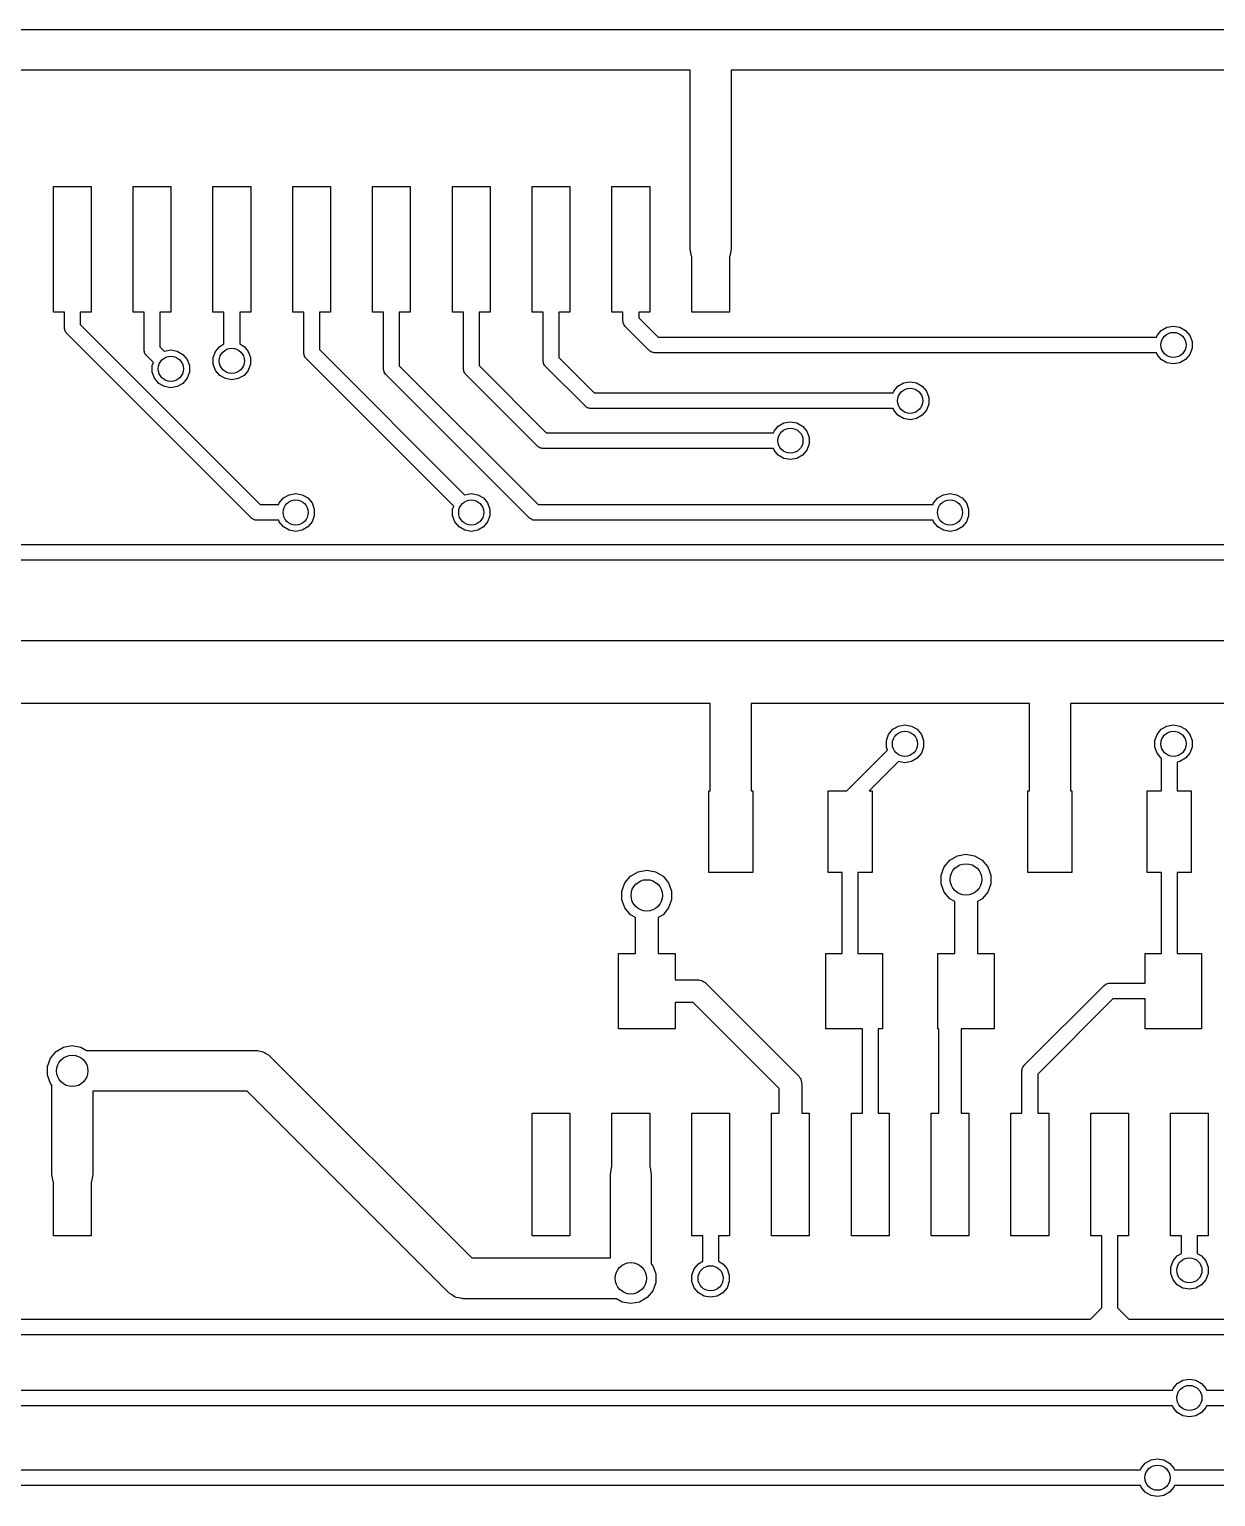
# Model space of a CAD drawing. Extents: x 25 to 125, y -125 to -25.
# Drawn here: x 81.23 to 100.11, y -73.45 to -50.09 of the extents above; entities that cross this region are included whole.
import ezdxf

# ---------------------------------------------------------------- set-up
doc = ezdxf.new("R2010")
doc.units = 0
doc.header["$MEASUREMENT"] = 0
doc.layers.add('BLACK', color=7, linetype='CONTINUOUS')

msp = doc.modelspace()

# ---------------------------------------------------------------- linework, layer by layer
at = {"layer": 'Black'}
for p, q in [((71.12, -50.094), (92.075, -50.094)), ((92.075, -50.094), (112.014, -50.094)), ((91.75, -50.744), (71.445, -50.744)), ((91.75, -53.595), (91.75, -50.744)), ((111.879, -50.744), (92.4, -50.744)), ((92.4, -50.744), (92.4, -53.595)), ((81.615, -54.595), (81.615, -52.595)), ((81.615, -52.595), (82.215, -52.595)), ((82.215, -52.595), (82.215, -54.595)), ((82.885, -54.595), (82.885, -52.595)), ((82.885, -52.595), (83.485, -52.595)), ((83.485, -52.595), (83.485, -54.595)), ((84.155, -54.595), (84.155, -52.595)), ((84.155, -52.595), (84.755, -52.595)), ((84.755, -52.595), (84.755, -54.595)), ((85.425, -54.595), (85.425, -52.595)), ((85.425, -52.595), (86.025, -52.595)), ((86.025, -52.595), (86.025, -54.595)), ((86.695, -54.595), (86.695, -52.595)), ((86.695, -52.595), (87.295, -52.595)), ((87.295, -52.595), (87.295, -54.595)), ((87.965, -54.595), (87.965, -52.595)), ((87.965, -52.595), (88.565, -52.595)), ((88.565, -52.595), (88.565, -54.595)), ((89.235, -54.595), (89.235, -52.595)), ((89.235, -52.595), (89.835, -52.595)), ((89.835, -52.595), (89.835, -54.595)), ((90.505, -54.595), (90.505, -52.595)), ((90.505, -52.595), (91.105, -52.595)), ((91.105, -52.595), (91.105, -54.595)), ((91.7696, -53.7062), (91.75, -53.595)), ((91.775, -53.7155), (91.7696, -53.7062)), ((91.775, -54.595), (91.775, -53.7155)), ((92.3804, -53.7062), (92.375, -53.7155)), ((92.375, -53.7155), (92.375, -54.595)), ((92.4, -53.595), (92.3804, -53.7062)), ((81.79, -54.595), (81.615, -54.595)), ((81.79, -54.845), (81.79, -54.595)), ((82.215, -54.595), (82.04, -54.595)), ((82.04, -54.595), (82.04, -54.7932)), ((83.06, -54.595), (82.885, -54.595)), ((83.06, -55.2), (83.06, -54.595)), ((83.485, -54.595), (83.31, -54.595)), ((83.31, -54.595), (83.31, -55.1482)), ((84.33, -54.595), (84.155, -54.595)), ((84.33, -55.1017), (84.33, -54.595)), ((84.755, -54.595), (84.58, -54.595)), ((84.58, -54.595), (84.58, -55.1017)), ((85.6, -54.595), (85.425, -54.595)), ((85.6, -55.245), (85.6, -54.595)), ((86.025, -54.595), (85.85, -54.595)), ((85.85, -54.595), (85.85, -55.1932)), ((86.87, -54.595), (86.695, -54.595)), ((86.87, -55.5004), (86.87, -54.595)), ((87.295, -54.595), (87.12, -54.595)), ((87.12, -54.595), (87.12, -55.4486)), ((88.14, -54.595), (87.965, -54.595)), ((88.14, -55.499), (88.14, -54.595)), ((88.565, -54.595), (88.39, -54.595)), ((88.39, -54.595), (88.39, -55.4472)), ((89.41, -54.595), (89.235, -54.595)), ((89.41, -55.372), (89.41, -54.595)), ((89.835, -54.595), (89.66, -54.595)), ((89.66, -54.595), (89.66, -55.3202)), ((90.68, -54.595), (90.505, -54.595)), ((90.68, -54.737), (90.68, -54.595)), ((91.105, -54.595), (90.93, -54.595)), ((90.93, -54.595), (90.93, -54.6852)), ((92.375, -54.595), (91.775, -54.595)), ((81.791, -54.8504), (81.79, -54.845)), ((81.7905, -54.8559), (81.791, -54.8504)), ((81.7947, -54.8717), (81.7905, -54.8559)), ((81.7975, -54.8878), (81.7947, -54.8717)), ((81.8003, -54.8925), (81.7975, -54.8878)), ((81.8017, -54.8978), (81.8003, -54.8925)), ((82.04, -54.7932), (84.9068, -57.66)), ((90.681, -54.7424), (90.68, -54.737)), ((90.6805, -54.7479), (90.681, -54.7424)), ((90.6847, -54.7637), (90.6805, -54.7479)), ((90.6875, -54.7798), (90.6847, -54.7637)), ((90.6903, -54.7845), (90.6875, -54.7798)), ((90.6917, -54.7898), (90.6903, -54.7845)), ((90.7011, -54.8032), (90.6917, -54.7898)), ((90.7092, -54.8173), (90.7011, -54.8032)), ((90.7135, -54.8209), (90.7092, -54.8173)), ((90.7166, -54.8254), (90.7135, -54.8209)), ((91.0976, -55.2064), (90.7166, -54.8254)), ((90.93, -54.6852), (91.2378, -54.993)), ((99.1802, -54.9674), (99.2474, -54.8873)), ((99.2474, -54.8873), (99.338, -54.835)), ((99.338, -54.835), (99.441, -54.8169)), ((99.441, -54.8169), (99.544, -54.835)), ((99.544, -54.835), (99.6346, -54.8873)), ((99.6346, -54.8873), (99.7018, -54.9674)), ((81.8111, -54.9112), (81.8017, -54.8978)), ((81.8192, -54.9253), (81.8111, -54.9112)), ((81.8235, -54.9289), (81.8192, -54.9253)), ((81.8266, -54.9334), (81.8235, -54.9289)), ((84.7666, -57.8734), (81.8266, -54.9334)), ((84.2614, -55.1413), (84.33, -55.1017)), ((84.58, -55.1017), (84.6486, -55.1413)), ((91.2378, -54.993), (99.1709, -54.993)), ((99.1709, -54.993), (99.1802, -54.9674)), ((99.7018, -54.9674), (99.7376, -55.0657)), ((99.7376, -55.0657), (99.7376, -55.1703)), ((83.061, -55.2054), (83.06, -55.2)), ((83.0605, -55.2109), (83.061, -55.2054)), ((83.0647, -55.2267), (83.0605, -55.2109)), ((83.0675, -55.2427), (83.0647, -55.2267)), ((83.0703, -55.2475), (83.0675, -55.2427)), ((83.0717, -55.2528), (83.0703, -55.2475)), ((83.0811, -55.2662), (83.0717, -55.2528)), ((83.0892, -55.2803), (83.0811, -55.2662)), ((83.0935, -55.2839), (83.0892, -55.2803)), ((83.0966, -55.2884), (83.0935, -55.2839)), ((83.2055, -55.3972), (83.0966, -55.2884)), ((83.31, -55.1482), (83.379, -55.2172)), ((83.379, -55.2172), (83.381, -55.216)), ((83.381, -55.216), (83.484, -55.1979)), ((83.484, -55.1979), (83.587, -55.216)), ((83.587, -55.216), (83.6776, -55.2683)), ((83.6776, -55.2683), (83.7448, -55.3484)), ((83.7448, -55.3484), (83.7806, -55.4467)), ((84.1584, -55.3197), (84.1942, -55.2214)), ((84.1584, -55.4243), (84.1584, -55.3197)), ((84.1942, -55.2214), (84.2614, -55.1413)), ((84.6486, -55.1413), (84.7158, -55.2214)), ((84.7158, -55.2214), (84.7516, -55.3197)), ((84.7516, -55.3197), (84.7516, -55.4243)), ((85.601, -55.2504), (85.6, -55.245)), ((85.6005, -55.2559), (85.601, -55.2504)), ((85.6047, -55.2717), (85.6005, -55.2559)), ((85.6075, -55.2878), (85.6047, -55.2717)), ((85.6103, -55.2925), (85.6075, -55.2878)), ((85.6117, -55.2978), (85.6103, -55.2925)), ((85.6211, -55.3112), (85.6117, -55.2978)), ((85.6292, -55.3253), (85.6211, -55.3112)), ((85.6335, -55.3289), (85.6292, -55.3253)), ((85.6366, -55.3334), (85.6335, -55.3289)), ((87.9864, -57.6832), (85.6366, -55.3334)), ((85.85, -55.1932), (88.16, -57.5032)), ((89.66, -55.3202), (90.2218, -55.882)), ((91.1021, -55.2095), (91.0976, -55.2064)), ((91.1057, -55.2138), (91.1021, -55.2095)), ((91.1198, -55.2219), (91.1057, -55.2138)), ((91.1332, -55.2313), (91.1198, -55.2219)), ((91.1385, -55.2327), (91.1332, -55.2313)), ((91.1432, -55.2355), (91.1385, -55.2327)), ((91.1593, -55.2383), (91.1432, -55.2355)), ((91.1751, -55.2425), (91.1593, -55.2383)), ((91.1806, -55.242), (91.1751, -55.2425)), ((91.186, -55.243), (91.1806, -55.242)), ((99.1709, -55.243), (91.186, -55.243)), ((99.1802, -55.2686), (99.1709, -55.243)), ((99.2474, -55.3487), (99.1802, -55.2686)), ((99.338, -55.401), (99.2474, -55.3487)), ((99.6346, -55.3487), (99.544, -55.401)), ((99.7018, -55.2686), (99.6346, -55.3487)), ((99.7376, -55.1703), (99.7018, -55.2686)), ((83.1874, -55.4467), (83.2055, -55.3972)), ((83.1874, -55.5513), (83.1874, -55.4467)), ((83.2232, -55.6496), (83.1874, -55.5513)), ((83.7806, -55.5513), (83.7448, -55.6496)), ((83.7806, -55.4467), (83.7806, -55.5513)), ((84.1942, -55.5226), (84.1584, -55.4243)), ((84.2614, -55.6027), (84.1942, -55.5226)), ((84.7158, -55.5226), (84.6486, -55.6027)), ((84.7516, -55.4243), (84.7158, -55.5226)), ((86.871, -55.5058), (86.87, -55.5004)), ((86.8705, -55.5113), (86.871, -55.5058)), ((86.8747, -55.5271), (86.8705, -55.5113)), ((86.8775, -55.5432), (86.8747, -55.5271)), ((86.8803, -55.5479), (86.8775, -55.5432)), ((86.8817, -55.5532), (86.8803, -55.5479)), ((86.8911, -55.5666), (86.8817, -55.5532)), ((86.8992, -55.5808), (86.8911, -55.5666)), ((86.9035, -55.5843), (86.8992, -55.5808)), ((86.9066, -55.5888), (86.9035, -55.5843)), ((89.1912, -57.8734), (86.9066, -55.5888)), ((87.12, -55.4486), (89.3314, -57.66)), ((88.141, -55.5044), (88.14, -55.499)), ((88.1405, -55.5099), (88.141, -55.5044)), ((88.1447, -55.5257), (88.1405, -55.5099)), ((88.1475, -55.5418), (88.1447, -55.5257)), ((88.1503, -55.5465), (88.1475, -55.5418)), ((88.1517, -55.5518), (88.1503, -55.5465)), ((88.1611, -55.5652), (88.1517, -55.5518)), ((88.1692, -55.5793), (88.1611, -55.5652)), ((88.1735, -55.5829), (88.1692, -55.5793)), ((88.1766, -55.5874), (88.1735, -55.5829)), ((89.3196, -56.7304), (88.1766, -55.5874)), ((88.39, -55.4472), (89.4598, -56.517)), ((89.411, -55.3774), (89.41, -55.372)), ((89.4105, -55.3829), (89.411, -55.3774)), ((89.4147, -55.3987), (89.4105, -55.3829)), ((89.4175, -55.4148), (89.4147, -55.3987)), ((89.4203, -55.4195), (89.4175, -55.4148)), ((89.4217, -55.4248), (89.4203, -55.4195)), ((89.4311, -55.4382), (89.4217, -55.4248)), ((89.4392, -55.4523), (89.4311, -55.4382)), ((89.4435, -55.4559), (89.4392, -55.4523)), ((89.4466, -55.4604), (89.4435, -55.4559)), ((90.0816, -56.0954), (89.4466, -55.4604)), ((99.441, -55.4191), (99.338, -55.401)), ((99.544, -55.401), (99.441, -55.4191)), ((83.2904, -55.7297), (83.2232, -55.6496)), ((83.381, -55.782), (83.2904, -55.7297)), ((83.484, -55.8001), (83.381, -55.782)), ((83.587, -55.782), (83.484, -55.8001)), ((83.6776, -55.7297), (83.587, -55.782)), ((83.7448, -55.6496), (83.6776, -55.7297)), ((84.352, -55.655), (84.2614, -55.6027)), ((84.455, -55.6731), (84.352, -55.655)), ((84.558, -55.655), (84.455, -55.6731)), ((84.6486, -55.6027), (84.558, -55.655)), ((94.9892, -55.8564), (95.0564, -55.7763)), ((95.0564, -55.7763), (95.147, -55.724)), ((95.147, -55.724), (95.25, -55.7059)), ((95.25, -55.7059), (95.353, -55.724)), ((95.353, -55.724), (95.4436, -55.7763)), ((95.4436, -55.7763), (95.5108, -55.8564)), ((90.2218, -55.882), (94.9799, -55.882)), ((94.9799, -55.882), (94.9892, -55.8564)), ((95.5108, -55.8564), (95.5466, -55.9547)), ((95.5466, -56.0593), (95.5108, -56.1576)), ((95.5466, -55.9547), (95.5466, -56.0593)), ((90.0861, -56.0985), (90.0816, -56.0954)), ((90.0897, -56.1028), (90.0861, -56.0985)), ((90.1038, -56.1109), (90.0897, -56.1028)), ((90.1172, -56.1203), (90.1038, -56.1109)), ((90.1225, -56.1217), (90.1172, -56.1203)), ((90.1272, -56.1245), (90.1225, -56.1217)), ((90.1433, -56.1273), (90.1272, -56.1245)), ((90.1591, -56.1315), (90.1433, -56.1273)), ((90.1646, -56.131), (90.1591, -56.1315)), ((90.17, -56.132), (90.1646, -56.131)), ((94.9799, -56.132), (90.17, -56.132)), ((94.9892, -56.1576), (94.9799, -56.132)), ((95.0564, -56.2377), (94.9892, -56.1576)), ((95.147, -56.29), (95.0564, -56.2377)), ((95.25, -56.3081), (95.147, -56.29)), ((95.353, -56.29), (95.25, -56.3081)), ((95.4436, -56.2377), (95.353, -56.29)), ((95.5108, -56.1576), (95.4436, -56.2377)), ((89.4598, -56.517), (93.0749, -56.517)), ((93.0749, -56.517), (93.0842, -56.4914)), ((93.0842, -56.4914), (93.1514, -56.4113)), ((93.1514, -56.4113), (93.242, -56.359)), ((93.242, -56.359), (93.345, -56.3409)), ((93.345, -56.3409), (93.448, -56.359)), ((93.448, -56.359), (93.5386, -56.4113)), ((93.5386, -56.4113), (93.6058, -56.4914)), ((93.6058, -56.4914), (93.6416, -56.5897)), ((89.3241, -56.7335), (89.3196, -56.7304)), ((89.3277, -56.7378), (89.3241, -56.7335)), ((89.3418, -56.7459), (89.3277, -56.7378)), ((89.3552, -56.7553), (89.3418, -56.7459)), ((89.3605, -56.7567), (89.3552, -56.7553)), ((89.3652, -56.7595), (89.3605, -56.7567)), ((89.3813, -56.7623), (89.3652, -56.7595)), ((89.3971, -56.7665), (89.3813, -56.7623)), ((93.6416, -56.6943), (93.6058, -56.7926)), ((93.6416, -56.5897), (93.6416, -56.6943)), ((89.4026, -56.766), (89.3971, -56.7665)), ((89.408, -56.767), (89.4026, -56.766)), ((93.0749, -56.767), (89.408, -56.767)), ((93.0842, -56.7926), (93.0749, -56.767)), ((93.1514, -56.8727), (93.0842, -56.7926)), ((93.242, -56.925), (93.1514, -56.8727)), ((93.345, -56.9431), (93.242, -56.925)), ((93.448, -56.925), (93.345, -56.9431)), ((93.5386, -56.8727), (93.448, -56.925)), ((93.6058, -56.7926), (93.5386, -56.8727)), ((84.9068, -57.66), (85.2009, -57.66)), ((85.2009, -57.66), (85.2102, -57.6344)), ((85.2102, -57.6344), (85.2774, -57.5543)), ((85.2774, -57.5543), (85.368, -57.502)), ((85.368, -57.502), (85.471, -57.4839)), ((85.471, -57.4839), (85.574, -57.502)), ((85.574, -57.502), (85.6646, -57.5543)), ((85.6646, -57.5543), (85.7318, -57.6344)), ((85.7318, -57.6344), (85.7676, -57.7327)), ((87.9684, -57.7327), (87.9864, -57.6832)), ((88.16, -57.5032), (88.162, -57.502)), ((88.162, -57.502), (88.265, -57.4839)), ((88.265, -57.4839), (88.368, -57.502)), ((88.368, -57.502), (88.4586, -57.5543)), ((88.4586, -57.5543), (88.5258, -57.6344)), ((88.5258, -57.6344), (88.5616, -57.7327)), ((89.3314, -57.66), (95.6149, -57.66)), ((95.6149, -57.66), (95.6242, -57.6344)), ((95.6242, -57.6344), (95.6914, -57.5543)), ((95.6914, -57.5543), (95.782, -57.502)), ((95.782, -57.502), (95.885, -57.4839)), ((95.885, -57.4839), (95.988, -57.502)), ((95.988, -57.502), (96.0786, -57.5543)), ((96.0786, -57.5543), (96.1458, -57.6344)), ((96.1458, -57.6344), (96.1816, -57.7327)), ((84.7711, -57.8765), (84.7666, -57.8734)), ((84.7747, -57.8808), (84.7711, -57.8765)), ((84.7888, -57.8889), (84.7747, -57.8808)), ((84.8022, -57.8983), (84.7888, -57.8889)), ((84.8075, -57.8997), (84.8022, -57.8983)), ((84.8122, -57.9025), (84.8075, -57.8997)), ((84.8283, -57.9053), (84.8122, -57.9025)), ((84.8441, -57.9095), (84.8283, -57.9053)), ((84.8496, -57.909), (84.8441, -57.9095)), ((84.855, -57.91), (84.8496, -57.909)), ((85.2009, -57.91), (84.855, -57.91)), ((85.2102, -57.9356), (85.2009, -57.91)), ((85.7676, -57.8373), (85.7318, -57.9356)), ((85.7676, -57.7327), (85.7676, -57.8373)), ((87.9684, -57.8373), (87.9684, -57.7327)), ((88.0042, -57.9356), (87.9684, -57.8373)), ((88.5616, -57.8373), (88.5258, -57.9356)), ((88.5616, -57.7327), (88.5616, -57.8373)), ((89.1957, -57.8765), (89.1912, -57.8734)), ((89.1992, -57.8808), (89.1957, -57.8765)), ((89.2134, -57.8889), (89.1992, -57.8808)), ((89.2268, -57.8983), (89.2134, -57.8889)), ((89.2321, -57.8997), (89.2268, -57.8983)), ((89.2368, -57.9025), (89.2321, -57.8997)), ((89.2529, -57.9053), (89.2368, -57.9025)), ((89.2687, -57.9095), (89.2529, -57.9053)), ((89.2742, -57.909), (89.2687, -57.9095)), ((89.2796, -57.91), (89.2742, -57.909)), ((95.6149, -57.91), (89.2796, -57.91)), ((95.6242, -57.9356), (95.6149, -57.91)), ((96.1816, -57.8373), (96.1458, -57.9356)), ((96.1816, -57.7327), (96.1816, -57.8373)), ((85.2774, -58.0157), (85.2102, -57.9356)), ((85.368, -58.068), (85.2774, -58.0157)), ((85.471, -58.0861), (85.368, -58.068)), ((85.574, -58.068), (85.471, -58.0861)), ((85.6646, -58.0157), (85.574, -58.068)), ((85.7318, -57.9356), (85.6646, -58.0157)), ((88.0714, -58.0157), (88.0042, -57.9356)), ((88.162, -58.068), (88.0714, -58.0157)), ((88.265, -58.0861), (88.162, -58.068)), ((88.368, -58.068), (88.265, -58.0861)), ((88.4586, -58.0157), (88.368, -58.068)), ((88.5258, -57.9356), (88.4586, -58.0157)), ((95.6914, -58.0157), (95.6242, -57.9356)), ((95.782, -58.068), (95.6914, -58.0157)), ((95.885, -58.0861), (95.782, -58.068)), ((95.988, -58.068), (95.885, -58.0861)), ((96.0786, -58.0157), (95.988, -58.068)), ((96.1458, -57.9356), (96.0786, -58.0157)), ((34.544, -58.295), (108.569, -58.295)), ((108.569, -58.545), (34.5958, -58.545)), ((78.359, -59.825), (92.329, -59.825)), ((92.329, -59.825), (97.409, -59.825)), ((97.409, -59.825), (111.252, -59.825)), ((92.07, -60.825), (78.75, -60.825)), ((92.07, -62.215), (92.07, -60.825)), ((97.15, -60.825), (92.72, -60.825)), ((92.72, -60.825), (92.72, -62.215)), ((97.15, -62.215), (97.15, -60.825)), ((111.12, -60.825), (97.8, -60.825)), ((97.8, -60.825), (97.8, -62.215)), ((94.9744, -61.2373), (95.065, -61.185)), ((95.065, -61.185), (95.168, -61.1669)), ((95.168, -61.1669), (95.271, -61.185)), ((95.271, -61.185), (95.3616, -61.2373)), ((99.2474, -61.2373), (99.338, -61.185)), ((99.338, -61.185), (99.441, -61.1669)), ((99.441, -61.1669), (99.544, -61.185)), ((99.544, -61.185), (99.6346, -61.2373)), ((94.8714, -61.4157), (94.9072, -61.3174)), ((94.8714, -61.5203), (94.8714, -61.4157)), ((94.9072, -61.3174), (94.9744, -61.2373)), ((95.3616, -61.2373), (95.4288, -61.3174)), ((95.4288, -61.3174), (95.4646, -61.4157)), ((95.4646, -61.4157), (95.4646, -61.5203)), ((99.1444, -61.4157), (99.1802, -61.3174)), ((99.1444, -61.5203), (99.1444, -61.4157)), ((99.1802, -61.3174), (99.2474, -61.2373)), ((99.6346, -61.2373), (99.7018, -61.3174)), ((99.7018, -61.3174), (99.7376, -61.4157)), ((99.7376, -61.4157), (99.7376, -61.5203)), ((94.2442, -62.215), (94.8894, -61.5698)), ((94.8894, -61.5698), (94.8714, -61.5203)), ((95.4288, -61.6186), (95.3616, -61.6987)), ((95.4646, -61.5203), (95.4288, -61.6186)), ((99.1802, -61.6186), (99.1444, -61.5203)), ((99.2474, -61.6987), (99.1802, -61.6186)), ((99.7018, -61.6186), (99.6346, -61.6987)), ((99.7376, -61.5203), (99.7018, -61.6186)), ((95.063, -61.7498), (94.5978, -62.215)), ((95.065, -61.751), (95.063, -61.7498)), ((95.168, -61.7691), (95.065, -61.751)), ((95.271, -61.751), (95.168, -61.7691)), ((95.3616, -61.6987), (95.271, -61.751)), ((99.25, -61.7002), (99.2474, -61.6987)), ((99.25, -62.215), (99.25, -61.7002)), ((99.544, -61.751), (99.5, -61.7587)), ((99.5, -61.7587), (99.5, -62.215)), ((99.6346, -61.6987), (99.544, -61.751)), ((92.045, -63.515), (92.045, -62.215)), ((92.045, -62.215), (92.07, -62.215)), ((92.72, -62.215), (92.745, -62.215)), ((92.745, -62.215), (92.745, -63.515)), ((93.945, -63.515), (93.945, -62.215)), ((93.945, -62.215), (94.2442, -62.215)), ((94.5978, -62.215), (94.645, -62.215)), ((94.645, -62.215), (94.645, -63.515)), ((97.125, -63.515), (97.125, -62.215)), ((97.125, -62.215), (97.15, -62.215)), ((97.8, -62.215), (97.825, -62.215)), ((97.825, -62.215), (97.825, -63.515)), ((99.025, -63.515), (99.025, -62.215)), ((99.025, -62.215), (99.25, -62.215)), ((99.5, -62.215), (99.725, -62.215)), ((99.725, -62.215), (99.725, -63.515)), ((95.8809, -63.3194), (96.0017, -63.2497)), ((96.0017, -63.2497), (96.139, -63.2255)), ((96.139, -63.2255), (96.2763, -63.2497)), ((96.2763, -63.2497), (96.3971, -63.3194)), ((90.8009, -63.5734), (90.9217, -63.5037)), ((90.9217, -63.5037), (91.059, -63.4795)), ((91.059, -63.4795), (91.1963, -63.5037)), ((91.1963, -63.5037), (91.3171, -63.5734)), ((92.745, -63.515), (92.045, -63.515)), ((94.17, -63.515), (93.945, -63.515)), ((94.17, -64.805), (94.17, -63.515)), ((94.645, -63.515), (94.42, -63.515)), ((94.42, -63.515), (94.42, -64.805)), ((95.7436, -63.5573), (95.7913, -63.4262)), ((95.7913, -63.4262), (95.8809, -63.3194)), ((96.3971, -63.3194), (96.4867, -63.4262)), ((96.4867, -63.4262), (96.5344, -63.5573)), ((97.825, -63.515), (97.125, -63.515)), ((99.25, -63.515), (99.025, -63.515)), ((99.25, -64.805), (99.25, -63.515)), ((99.725, -63.515), (99.5, -63.515)), ((99.5, -63.515), (99.5, -64.805)), ((90.6636, -63.8113), (90.7113, -63.6802)), ((90.7113, -63.6802), (90.8009, -63.5734)), ((91.3171, -63.5734), (91.4067, -63.6802)), ((91.4067, -63.6802), (91.4544, -63.8113)), ((95.7436, -63.6967), (95.7436, -63.5573)), ((95.7913, -63.8278), (95.7436, -63.6967)), ((96.5344, -63.6967), (96.4867, -63.8278)), ((96.5344, -63.5573), (96.5344, -63.6967)), ((90.6636, -63.9507), (90.6636, -63.8113)), ((90.7113, -64.0818), (90.6636, -63.9507)), ((91.4544, -63.9507), (91.4067, -64.0818)), ((91.4544, -63.8113), (91.4544, -63.9507)), ((95.8809, -63.9346), (95.7913, -63.8278)), ((95.96, -63.9803), (95.8809, -63.9346)), ((95.96, -64.805), (95.96, -63.9803)), ((96.3971, -63.9346), (96.32, -63.9791)), ((96.32, -63.9791), (96.32, -64.805)), ((96.4867, -63.8278), (96.3971, -63.9346)), ((90.8009, -64.1886), (90.7113, -64.0818)), ((90.88, -64.2343), (90.8009, -64.1886)), ((90.88, -64.805), (90.88, -64.2343)), ((91.3171, -64.1886), (91.24, -64.2331)), ((91.24, -64.2331), (91.24, -64.805)), ((91.4067, -64.0818), (91.3171, -64.1886)), ((90.61, -66.005), (90.61, -64.805)), ((90.61, -64.805), (90.88, -64.805)), ((91.24, -64.805), (91.51, -64.805)), ((91.51, -64.805), (91.51, -65.225)), ((93.91, -66.005), (93.91, -64.805)), ((93.91, -64.805), (94.17, -64.805)), ((94.42, -64.805), (94.81, -64.805)), ((94.81, -64.805), (94.81, -66.005)), ((95.69, -66.005), (95.69, -64.805)), ((95.69, -64.805), (95.96, -64.805)), ((96.32, -64.805), (96.59, -64.805)), ((96.59, -64.805), (96.59, -66.005)), ((98.99, -65.28), (98.99, -64.805)), ((98.99, -64.805), (99.25, -64.805)), ((99.5, -64.805), (99.89, -64.805)), ((99.89, -64.805), (99.89, -66.005)), ((91.51, -65.225), (91.87, -65.225)), ((91.87, -65.225), (91.8778, -65.2264)), ((91.8778, -65.2264), (91.8857, -65.2257)), ((91.8857, -65.2257), (91.9084, -65.2318)), ((91.9084, -65.2318), (91.9316, -65.2359)), ((91.9316, -65.2359), (91.9384, -65.2398)), ((91.9384, -65.2398), (91.9461, -65.2419)), ((91.9461, -65.2419), (91.9653, -65.2554)), ((91.9653, -65.2554), (91.9857, -65.2671)), ((91.9857, -65.2671), (91.9908, -65.2732)), ((91.9908, -65.2732), (91.9973, -65.2777)), ((91.9973, -65.2777), (93.4723, -66.7527)), ((97.0666, -66.5866), (98.3366, -65.3166)), ((98.3366, -65.3166), (98.3411, -65.3135)), ((98.3411, -65.3135), (98.3447, -65.3092)), ((98.3447, -65.3092), (98.3588, -65.3011)), ((98.3588, -65.3011), (98.3722, -65.2917)), ((98.3722, -65.2917), (98.3775, -65.2903)), ((98.3775, -65.2903), (98.3822, -65.2875)), ((98.3822, -65.2875), (98.3983, -65.2847)), ((98.3983, -65.2847), (98.4141, -65.2805)), ((98.4141, -65.2805), (98.4196, -65.281)), ((98.4196, -65.281), (98.425, -65.28)), ((98.425, -65.28), (98.99, -65.28)), ((91.7954, -65.585), (91.51, -65.585)), ((91.51, -65.585), (91.51, -66.005)), ((93.165, -66.9546), (91.7954, -65.585)), ((98.4768, -65.53), (97.28, -66.7268)), ((98.99, -65.53), (98.4768, -65.53)), ((98.99, -66.005), (98.99, -65.53)), ((91.51, -66.005), (90.61, -66.005)), ((94.49, -66.005), (93.91, -66.005)), ((94.49, -67.35), (94.49, -66.005)), ((94.81, -66.005), (94.74, -66.005)), ((94.74, -66.005), (94.74, -67.35)), ((95.705, -66.005), (95.69, -66.005)), ((95.705, -67.35), (95.705, -66.005)), ((96.59, -66.005), (96.065, -66.005)), ((96.065, -66.005), (96.065, -67.35)), ((99.89, -66.005), (98.99, -66.005)), ((81.6569, -66.3674), (81.7777, -66.2977)), ((81.7777, -66.2977), (81.915, -66.2735)), ((81.915, -66.2735), (82.0523, -66.2977)), ((82.0523, -66.2977), (82.1429, -66.35)), ((81.5196, -66.6053), (81.5673, -66.4742)), ((81.5673, -66.4742), (81.6569, -66.3674)), ((82.1429, -66.35), (84.836, -66.35)), ((84.836, -66.35), (84.8501, -66.3525)), ((84.8501, -66.3525), (84.8643, -66.3512)), ((84.8643, -66.3512), (84.9053, -66.3622)), ((84.9053, -66.3622), (84.9472, -66.3696)), ((84.9472, -66.3696), (84.9595, -66.3767)), ((84.9595, -66.3767), (84.9734, -66.3804)), ((84.9734, -66.3804), (85.0081, -66.4048)), ((85.0081, -66.4048), (85.0449, -66.426)), ((85.0449, -66.426), (85.0541, -66.437)), ((85.0541, -66.437), (85.0658, -66.4452)), ((85.0658, -66.4452), (88.2726, -69.652)), ((81.5196, -66.7447), (81.5196, -66.6053)), ((81.5673, -66.8758), (81.5196, -66.7447)), ((93.4723, -66.7527), (93.4768, -66.7592)), ((93.4768, -66.7592), (93.4829, -66.7643)), ((93.4829, -66.7643), (93.4946, -66.7847)), ((93.4946, -66.7847), (93.5081, -66.8039)), ((93.5081, -66.8039), (93.5102, -66.8116)), ((97.03, -66.675), (97.031, -66.6696)), ((97.03, -67.35), (97.03, -66.675)), ((97.0305, -66.6641), (97.0347, -66.6483)), ((97.031, -66.6696), (97.0305, -66.6641)), ((97.0347, -66.6483), (97.0375, -66.6322)), ((97.0375, -66.6322), (97.0403, -66.6275)), ((97.0403, -66.6275), (97.0417, -66.6222)), ((97.0417, -66.6222), (97.0511, -66.6088)), ((97.0511, -66.6088), (97.0592, -66.5947)), ((97.0592, -66.5947), (97.0635, -66.5911)), ((97.0635, -66.5911), (97.0666, -66.5866)), ((97.28, -66.7268), (97.28, -67.35)), ((81.59, -66.9029), (81.5673, -66.8758)), ((81.59, -68.325), (81.59, -66.9029)), ((84.7014, -67), (82.24, -67)), ((82.24, -67), (82.24, -68.325)), ((87.9082, -70.2068), (84.7014, -67)), ((93.165, -67.35), (93.165, -66.9546)), ((93.5102, -66.8116), (93.5141, -66.8184)), ((93.5141, -66.8184), (93.5182, -66.8416)), ((93.5182, -66.8416), (93.5243, -66.8643)), ((93.5243, -66.8643), (93.5236, -66.8722)), ((93.5236, -66.8722), (93.525, -66.88)), ((93.525, -66.88), (93.525, -67.35)), ((89.235, -69.3), (89.235, -67.35)), ((89.235, -67.35), (89.835, -67.35)), ((89.835, -67.35), (89.835, -69.3)), ((90.505, -68.2045), (90.505, -67.35)), ((90.505, -67.35), (91.105, -67.35)), ((91.105, -67.35), (91.105, -68.2045)), ((91.775, -69.3), (91.775, -67.35)), ((91.775, -67.35), (92.375, -67.35)), ((92.375, -67.35), (92.375, -69.3)), ((93.045, -69.3), (93.045, -67.35)), ((93.045, -67.35), (93.165, -67.35)), ((93.525, -67.35), (93.645, -67.35)), ((93.645, -67.35), (93.645, -69.3)), ((94.315, -69.3), (94.315, -67.35)), ((94.315, -67.35), (94.49, -67.35)), ((94.74, -67.35), (94.915, -67.35)), ((94.915, -67.35), (94.915, -69.3)), ((95.585, -69.3), (95.585, -67.35)), ((95.585, -67.35), (95.705, -67.35)), ((96.065, -67.35), (96.185, -67.35)), ((96.185, -67.35), (96.185, -69.3)), ((96.855, -69.3), (96.855, -67.35)), ((96.855, -67.35), (97.03, -67.35)), ((97.28, -67.35), (97.455, -67.35)), ((97.455, -67.35), (97.455, -69.3)), ((98.125, -69.3), (98.125, -67.35)), ((98.125, -67.35), (98.725, -67.35)), ((98.725, -67.35), (98.725, -69.3)), ((99.395, -69.3), (99.395, -67.35)), ((99.395, -67.35), (99.995, -67.35)), ((99.995, -67.35), (99.995, -69.3)), ((90.4996, -68.2138), (90.505, -68.2045)), ((91.105, -68.2045), (91.1104, -68.2138)), ((81.6096, -68.4362), (81.59, -68.325)), ((81.615, -68.4455), (81.6096, -68.4362)), ((82.2204, -68.4362), (82.215, -68.4455)), ((82.24, -68.325), (82.2204, -68.4362)), ((90.48, -68.325), (90.4996, -68.2138)), ((90.48, -69.652), (90.48, -68.325)), ((91.1104, -68.2138), (91.13, -68.325)), ((91.13, -68.325), (91.13, -69.7491)), ((81.615, -69.3), (81.615, -68.4455)), ((82.215, -68.4455), (82.215, -69.3)), ((82.215, -69.3), (81.615, -69.3)), ((89.835, -69.3), (89.235, -69.3)), ((91.95, -69.3), (91.775, -69.3)), ((91.95, -69.7067), (91.95, -69.3)), ((92.375, -69.3), (92.2, -69.3)), ((92.2, -69.3), (92.2, -69.7067)), ((93.645, -69.3), (93.045, -69.3)), ((94.915, -69.3), (94.315, -69.3)), ((96.185, -69.3), (95.585, -69.3)), ((97.455, -69.3), (96.855, -69.3)), ((98.3, -69.3), (98.125, -69.3)), ((98.3, -70.4462), (98.3, -69.3)), ((98.725, -69.3), (98.55, -69.3)), ((98.55, -69.3), (98.55, -70.4462)), ((99.57, -69.3), (99.395, -69.3)), ((99.57, -69.5797), (99.57, -69.3)), ((99.995, -69.3), (99.82, -69.3)), ((99.82, -69.3), (99.82, -69.5797)), ((99.5014, -69.6193), (99.57, -69.5797)), ((99.82, -69.5797), (99.8886, -69.6193)), ((88.2726, -69.652), (90.48, -69.652)), ((91.13, -69.7491), (91.1527, -69.7762)), ((91.1527, -69.7762), (91.2004, -69.9073)), ((91.7784, -69.9247), (91.8142, -69.8264)), ((91.8142, -69.8264), (91.8814, -69.7463)), ((91.8814, -69.7463), (91.95, -69.7067)), ((92.2, -69.7067), (92.2686, -69.7463)), ((92.2686, -69.7463), (92.3358, -69.8264)), ((92.3358, -69.8264), (92.3716, -69.9247)), ((99.3984, -69.7977), (99.4342, -69.6994)), ((99.3984, -69.9023), (99.3984, -69.7977)), ((99.4342, -69.6994), (99.5014, -69.6193)), ((99.8886, -69.6193), (99.9558, -69.6994)), ((99.9558, -69.6994), (99.9916, -69.7977)), ((99.9916, -69.7977), (99.9916, -69.9023)), ((91.2004, -70.0467), (91.1527, -70.1778)), ((91.2004, -69.9073), (91.2004, -70.0467)), ((91.7784, -70.0293), (91.7784, -69.9247)), ((91.8142, -70.1276), (91.7784, -70.0293)), ((92.3716, -70.0293), (92.3358, -70.1276)), ((92.3716, -69.9247), (92.3716, -70.0293)), ((99.4342, -70.0006), (99.3984, -69.9023)), ((99.5014, -70.0807), (99.4342, -70.0006)), ((99.9558, -70.0006), (99.8886, -70.0807)), ((99.9916, -69.9023), (99.9558, -70.0006)), ((87.9199, -70.215), (87.9082, -70.2068)), ((87.9291, -70.226), (87.9199, -70.215)), ((87.9659, -70.2472), (87.9291, -70.226)), ((88.0006, -70.2715), (87.9659, -70.2472)), ((88.0145, -70.2753), (88.0006, -70.2715)), ((88.0268, -70.2824), (88.0145, -70.2753)), ((88.0687, -70.2898), (88.0268, -70.2824)), ((88.1097, -70.3008), (88.0687, -70.2898)), ((88.1239, -70.2995), (88.1097, -70.3008)), ((88.138, -70.302), (88.1239, -70.2995)), ((90.5771, -70.302), (88.138, -70.302)), ((90.6677, -70.3543), (90.5771, -70.302)), ((91.0631, -70.2846), (90.9423, -70.3543)), ((91.1527, -70.1778), (91.0631, -70.2846)), ((91.8814, -70.2077), (91.8142, -70.1276)), ((91.972, -70.26), (91.8814, -70.2077)), ((92.075, -70.2781), (91.972, -70.26)), ((92.178, -70.26), (92.075, -70.2781)), ((92.2686, -70.2077), (92.178, -70.26)), ((92.3358, -70.1276), (92.2686, -70.2077)), ((99.592, -70.133), (99.5014, -70.0807)), ((99.695, -70.1511), (99.592, -70.133)), ((99.798, -70.133), (99.695, -70.1511)), ((99.8886, -70.0807), (99.798, -70.133)), ((90.805, -70.3785), (90.6677, -70.3543)), ((90.9423, -70.3543), (90.805, -70.3785)), ((98.1192, -70.627), (98.3, -70.4462)), ((98.55, -70.4462), (98.7308, -70.627)), ((79.6808, -70.627), (98.1192, -70.627)), ((98.7308, -70.627), (116.996, -70.627)), ((98.171, -70.877), (79.629, -70.877)), ((98.438, -70.877), (98.171, -70.877)), ((98.679, -70.877), (98.438, -70.877)), ((117.038, -70.877), (98.679, -70.877)), ((99.4342, -71.7314), (99.5014, -71.6513)), ((99.5014, -71.6513), (99.592, -71.599)), ((99.592, -71.599), (99.695, -71.5809)), ((99.695, -71.5809), (99.798, -71.599)), ((99.798, -71.599), (99.8886, -71.6513)), ((99.8886, -71.6513), (99.9558, -71.7314)), ((80.9151, -71.757), (99.4249, -71.757)), ((99.4249, -71.757), (99.4342, -71.7314)), ((99.9558, -71.7314), (99.9651, -71.757)), ((99.9651, -71.757), (118.475, -71.757)), ((99.4249, -72.007), (80.9151, -72.007)), ((99.4342, -72.0326), (99.4249, -72.007)), ((99.5014, -72.1127), (99.4342, -72.0326)), ((99.592, -72.165), (99.5014, -72.1127)), ((99.695, -72.1831), (99.592, -72.165)), ((99.798, -72.165), (99.695, -72.1831)), ((99.8886, -72.1127), (99.798, -72.165)), ((99.9558, -72.0326), (99.8886, -72.1127)), ((99.9651, -72.007), (99.9558, -72.0326)), ((118.475, -72.007), (99.9651, -72.007)), ((98.9934, -72.9213), (99.084, -72.869)), ((99.084, -72.869), (99.187, -72.8509)), ((99.187, -72.8509), (99.29, -72.869)), ((99.29, -72.869), (99.3806, -72.9213)), ((79.6451, -73.027), (98.9169, -73.027)), ((98.9169, -73.027), (98.9262, -73.0014)), ((98.9262, -73.0014), (98.9934, -72.9213)), ((99.3806, -72.9213), (99.4478, -73.0014)), ((99.4478, -73.0014), (99.4571, -73.027)), ((99.4571, -73.027), (117.205, -73.027)), ((98.9169, -73.277), (79.6451, -73.277)), ((98.9262, -73.3026), (98.9169, -73.277)), ((98.9934, -73.3827), (98.9262, -73.3026)), ((99.4478, -73.3026), (99.3806, -73.3827)), ((99.4571, -73.277), (99.4478, -73.3026)), ((117.205, -73.277), (99.4571, -73.277)), ((99.084, -73.435), (98.9934, -73.3827)), ((99.187, -73.4531), (99.084, -73.435)), ((99.29, -73.435), (99.187, -73.4531)), ((99.3806, -73.3827), (99.29, -73.435))]:
    msp.add_line(p, q, dxfattribs=at)
for centre, radius in [((99.441, -55.118), 0.2), ((83.484, -55.499), 0.2), ((84.455, -55.372), 0.2), ((95.25, -56.007), 0.2), ((93.345, -56.642), 0.2), ((85.471, -57.785), 0.2), ((88.265, -57.785), 0.2), ((95.885, -57.785), 0.2), ((95.168, -61.468), 0.2), ((99.441, -61.468), 0.2), ((96.139, -63.627), 0.25), ((91.059, -63.881), 0.25), ((81.915, -66.675), 0.25), ((90.805, -69.977), 0.25), ((92.075, -69.977), 0.2), ((99.695, -69.85), 0.2), ((99.695, -71.882), 0.2), ((99.187, -73.152), 0.2)]:
    msp.add_circle(centre, radius, dxfattribs=at)

doc.saveas('drawing.dxf')
